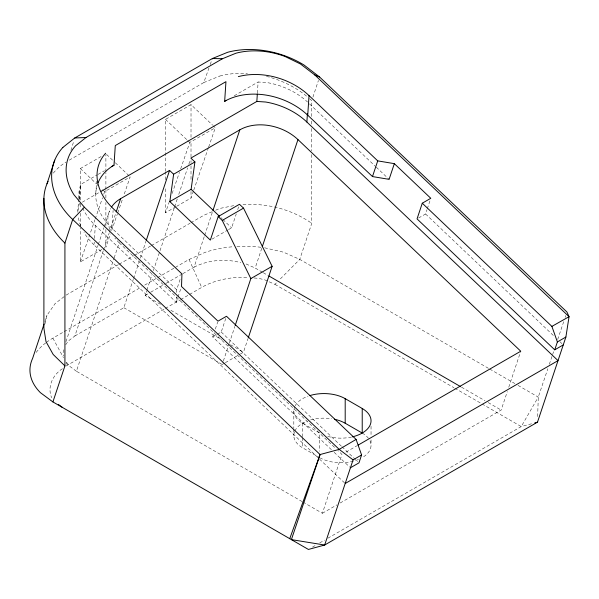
<?xml version="1.0" encoding="UTF-8"?>
<svg xmlns="http://www.w3.org/2000/svg" width="599" height="599" viewBox="0 0 599 599"><rect width="100%" height="100%" fill="white"/><g stroke="black" fill="none" stroke-linecap="round" stroke-linejoin="round"><path stroke-width="0.45" stroke-dasharray="3 2.25" d="M101.897 249.476L80.348 261.92L80.356 228.219M105.881 229.477L105.888 247.177L110.448 233.999M105.881 225.756L105.888 202.507M105.888 197.857L105.888 190.415M105.888 189.486L105.896 172.744M105.896 171.816L105.888 154.714M165.474 179.767L165.474 172.34M165.474 171.411L165.481 119.388L191.021 104.645L212.623 125.169M191.006 179.371L191.014 163.49M191.014 162.554L191.014 160.689M191.014 156.953L191.014 141.072M191.014 137.336L191.021 104.645M537.662 416.59L538.269 397.085L547.83 368.722M82.677 208.025A60.192 43.742 18.4 0 0 95.331 225.464L176.248 302.323L176.428 296.917M176.57 292.417L176.66 289.714L180.471 278.303M77.863 212.301A60.192 43.742 18.4 0 1 77.877 210.511L78.604 199.4M78.664 198.471L79.15 191.066L80.543 184.514L97.27 174.856M79.57 199.332L80.543 184.514M95.765 193.844L96.581 181.347M344.515 482.846L94.05 244.916L94.238 242.138M94.477 238.432L95.331 225.464M176.66 289.714L111.946 228.249L113.114 210.414M257.39 93.1L258.124 81.988L267.034 82.587A60.192 43.742 18.4 0 1 307.527 102.01M63.674 349.756L62.992 353.432L63.644 355.858M77.877 210.511L79.263 203.959L81.554 202.642M44.932 323.962L46.992 315.314L55.078 303.618L65.396 295.681M70.907 150.431L73.932 140.645M312.918 97.158L318.421 80.491M44.94 321.468L46.992 315.314M65.95 341.692L98.041 245.343M98.341 244.459L103.934 227.665M104.226 226.781L109.527 210.87M65.71 344.762L68.241 341.041L74.89 335.972L103.215 250.929M103.507 250.045L109.115 233.213M109.415 232.33L115.907 212.84M302.151 501.595L76.402 371.253L113.87 258.746M114.169 257.862L119.186 242.797A42.14 30.624 18.4 0 1 114.888 238.088M74.89 335.972L123.843 307.714L133.285 279.359M133.577 278.475L139.185 261.643M140.368 258.102L145.969 241.262M160.442 304.27L145.123 295.427L146.598 290.994M146.89 290.111L152.206 274.162M153.389 270.621L174.339 207.718M174.631 206.827L177.289 198.853M178.764 194.428L187.614 167.847M188.797 164.306L190.272 159.873M176.248 302.323L177.716 297.935M178.008 297.059L180.935 288.276M182.837 273.653L194.076 267.169L204.401 236.163M204.693 235.272L212.66 211.357M228.474 229.634L231.626 227.815L236.276 213.873M237.728 209.515L238.597 206.895M331.442 449.737L212.712 336.952L214.172 332.572M215.341 329.061L217.684 322.045M217.355 334.272L221.226 332.041L225.905 318.009M123.843 307.714L222.184 364.499L223.068 361.841M223.367 360.95L228.983 344.126M229.275 343.242L234.89 326.418M262.459 272.246L255.174 268.038L261.965 247.664M240.311 354.031L243.471 352.212L247.896 338.922M311.765 154.572L311.765 223.352L299.762 259.389L279.486 279.755M302.959 502.059L322.382 513.276L341.977 454.424L337.918 450.568M418.596 217.999L425.56 213.978L427.012 209.62M427.304 208.752L430.209 200.036M340.172 502.995L501.153 410.06L507.301 391.619M508.761 387.224L520.756 351.216M549.328 364.297L552.315 355.432M552.615 354.548L554.105 350.116M557.691 339.483L563.973 320.869M565.164 317.328L565.763 315.553M80.348 261.92L94.934 219.743M95.234 218.867L102.526 197.782M103.739 194.263L104.653 191.628L130.193 176.885L124.12 194.458M111.661 230.48L117.434 213.791M117.733 212.907L122.6 198.853M175.889 206.76L165.481 212.772L169.128 202.23M172.16 193.44L179.453 172.355M180.666 168.843L189.786 142.48L215.318 127.737L213.296 125.812M176.69 206.296L191.021 198.029L193.447 190.999M193.754 190.123L208.332 147.946M208.639 147.069L215.318 127.737M69.222 160.165L203.765 82.587L208.984 67.979M210.212 64.542L212.353 58.53M254.111 277.996L258.506 278.325L264.593 279.785L274.911 284.353L276.873 282.384M66.13 295.12L118.362 264.661M62.438 368.737C52.944 374.637 46.864 386.976 51.679 397.773M66.002 366.056L164.493 308.912M101.104 156.556L80.348 168.536L80.356 200.246M98.064 174.391L104.436 170.715M234.224 95.78L258.124 81.988M82.318 202.2L99.636 192.204M119.171 264.196L133.674 255.818M134.476 255.354L150.589 246.039M151.397 245.575L190.07 223.232M190.879 222.768L203.765 215.318L212.256 211.687M211.919 239.196L227.687 230.091M46.49 342.321A78.259 45.18 0 0 1 52.869 338.15L63.344 332.101M64.153 331.636L141.499 286.943M144.718 285.087L156.811 278.101M157.612 277.637L174.534 267.858M175.342 267.394L189.037 259.479L205.21 252.321A78.222 45.157 0 0 1 233.236 246.713M145.123 295.427L149.937 292.649M150.738 292.185L165.182 283.844M165.99 283.379L182.036 274.117M165.302 308.44L179.857 300.032M180.673 299.567L188.76 294.895M189.569 294.423L201.698 287.415A59.6 34.413 0 0 1 243.576 277.195L248.847 277.592M212.712 336.952L216.583 334.721M222.184 364.499L224.55 363.129M225.336 362.672L239.525 354.481M346.027 452.088L357.348 445.551M322.382 513.276L336.938 504.867M312.461 547.112L315.695 545.24M319.739 542.904L324.598 540.103M327.833 538.231L521.242 426.57L532.077 423.635M194.076 267.169C208.325 259.809 225.381 258.603 240.791 262.624M215.647 210.234L219.893 208.422L234.958 205.42M203.765 82.587L219.893 75.998M243.007 204.648C267.191 202.971 291.87 209.38 311.765 223.352M264.638 247.799L283.544 252.201L299.762 259.389L488.934 368.595M246.054 263.949L255.174 268.038M489.742 369.066L514.803 383.532M518.038 385.397L538.269 397.085L521.242 426.57L482.33 404.108M263.268 272.71L268.12 275.518M461.507 387.171L484.973 400.716M488.207 402.588L501.153 410.06M274.911 284.353L453.975 387.733M454.783 388.204L481.521 403.636M170.917 310.319L221.705 339.64M230.57 344.762L243.471 352.212M294.843 406.451A30.1 17.378 0 0 0 302.63 423.238L319.656 433.062L319.656 451.272M294.476 431.909A30.1 17.378 0 0 0 302.63 447.812L319.656 457.643M76.402 371.253L69.312 365.989L65.755 361.257M309.496 103.874L375.61 166.559M376.284 167.196L389.103 179.348M425.56 213.978L553.813 335.919M559.885 341.7L561.914 343.624M165.481 119.388L187.083 139.919M187.757 140.555L189.786 142.48M220.821 217.557L222.177 218.837M222.85 219.481L231.626 227.815M106.562 154.43L114.664 162.134M115.337 162.771L128.845 175.604M80.348 168.536L96.551 183.93M102.631 189.703L104.653 191.628M221.226 332.041L341.318 446.113M341.992 446.757L357.596 461.574M119.186 242.797L334.534 447.348M334.152 452.312L349.756 467.138M52.869 338.15L63.457 357.663M66.107 362.545L67.432 364.978M189.037 259.479L201.698 287.415M191.014 191.5L191.021 198.029M165.481 212.772L165.474 187.532M371.036 426.241L371.036 436.252M371.036 439.891L371.036 445.349M311.765 116.461L311.765 100.662A78.252 56.905 18.4 0 0 308.365 97.637M311.765 121.11L311.765 124.832M311.765 128.545L311.765 150.858M302.63 423.238L302.63 436.888M302.63 437.802L302.63 447.812M293.817 410.944L293.817 428.24M293.817 429.154L293.817 435.525M80.356 203.974L80.356 208.639M80.356 213.296L80.356 227.291M94.05 244.916A60.192 43.742 18.4 0 1 84.01 232.494M80.685 225.771A60.192 43.742 18.4 0 1 78.125 215.954M109.879 229.522A42.14 30.624 18.4 0 1 110.688 208.467M219.915 76.028A78.252 56.905 18.4 0 1 247.439 73.437M266.458 76.365A78.252 56.905 18.4 0 1 307.661 97.038M370.01 440.857A30.1 17.378 0 0 1 362.223 457.643M358.464 459.478A30.1 17.378 0 0 1 354.256 460.938M353.365 461.178A30.1 17.378 0 0 1 320.36 458.033M362.223 433.062A30.1 17.378 0 0 1 369.224 439.411M294.843 431.025A30.1 17.378 0 0 1 307.197 421.075M310.596 419.944A30.1 17.378 0 0 1 331.704 418.738M236.957 246.459A78.222 45.157 0 0 1 261.037 247.29M36.172 352.444A78.259 45.18 0 0 1 45.756 342.875M79.854 199.272A60.192 43.742 18.4 0 1 79.15 191.066M53.318 173.133A78.252 56.875 18.4 0 1 66.032 162.052M111.946 228.249A60.192 43.742 18.4 0 1 97.824 183.451M351.538 437.038A30.1 17.378 0 0 1 327.616 436.357M295.202 405.725A30.1 17.378 0 0 1 308.028 396.186"/><path stroke-width="0.9" d="M98.139 182.635A60.192 43.742 18.4 0 1 113.997 165.197L115.285 145.564L225.95 81.666L224.662 101.298A60.192 43.742 18.4 0 1 307.736 115.203L372.488 176.57L389.103 179.348L394.337 163.654L377.722 160.876L309.024 95.585A60.2 43.757 18.4 0 0 238.35 76.62M101.253 191.268L256.844 101.433L257.33 94.028M345.196 483.49L558.021 360.62L306.875 122.039L307.422 113.705M307.736 115.203L309.024 95.585M248.196 338.038L272.126 266.308L243.523 208.13L239.473 204.281L218.186 216.568L210.339 240.102L169.839 201.616L173.628 174.234L194.915 161.947L190.864 158.099L239.81 129.856A42.14 30.624 18.4 0 1 297.958 139.589L520.756 351.216L358.157 445.087M169.839 201.616L191.118 189.329L194.915 161.947M44.056 324.111L32.616 358.404A78.259 45.18 0 0 0 40.433 392.689L52.907 401.929L308.41 549.448L324.665 545.03L537.49 422.168L565.883 337.042L569.05 316.684L566.961 312.012L319.574 76.986L304.052 65.044A78.244 56.898 18.4 0 0 227.702 52.263L212.353 58.53L74.755 137.972L62.843 147.444M46.992 183.781L54.756 160.135M52.907 401.929L64.924 365.914L64.924 243.082L72.696 219.459L84.354 207.209L73.977 194.787A66.115 48.047 18.5 0 1 75.579 145.812L86.031 137.5L222.506 58.709L235.976 53.206A66.115 48.077 18.4 0 1 285.094 56.508L300.496 64.011L314.797 74.965L569.05 316.684L551.896 326.388L422.28 203.211L430.786 198.291L394.337 163.654M116.199 211.949L120.624 198.666L169.577 170.386L173.628 174.234M146.268 240.379L169.577 170.386M212.959 210.474L239.81 129.856M235.182 325.527L250.839 278.595L272.126 266.308M262.257 246.781L297.958 139.589M372.488 176.57L377.722 160.876M422.28 203.211L417.046 218.897L554.741 349.831L563.262 344.904M350.437 467.782L324.665 545.03L291.384 539.617L320.083 454.544L339.206 449.377L356.106 439.426L361.586 454.97L358.958 462.87L350.437 467.782L353.073 459.882L361.586 454.97M554.741 349.831L557.377 341.932L551.896 326.388M289.744 538.673L320.083 454.544L72.696 219.459M111.609 166.574L113.997 165.197M224.662 101.298L226.257 100.385M218.186 216.568L222.236 220.417L243.523 208.13M557.377 341.932L565.883 337.042M534.78 422.901L537.49 422.168M74.755 137.972L86.031 137.5M212.353 58.53L222.506 58.709M256.844 101.433L265.761 102.032A60.192 43.742 18.4 0 1 306.875 122.039M314.797 74.965L319.574 76.986M268.929 275.982L460.698 386.699M309.72 395.625A30.1 17.378 0 0 1 345.196 398.657L362.223 408.488L362.223 433.062L345.196 423.238A30.1 17.378 0 0 0 334.512 419.255M58.515 404.527L62.109 407.238M353.073 459.882L339.206 449.377L84.354 207.209M191.118 189.329L219.474 216.269M356.106 439.426L226.489 316.257L217.976 321.169L181.527 286.524L181.939 273.915L113.226 208.632A60.2 43.757 18.4 0 1 105.649 153.232M64.924 365.914L53.184 354.473L46.011 341.64L43.899 328.282L43.899 198.344M222.236 220.417L250.839 278.595M345.196 398.657L345.196 423.238M111.631 206.917A42.14 30.624 18.4 0 1 120.624 198.666M64.917 243.082A78.252 56.875 18.4 0 1 48.062 181.392M72.666 219.474A78.252 56.86 18.5 0 1 62.858 147.451M362.223 408.488A30.1 17.378 0 0 1 352.459 436.828"/></g></svg>
